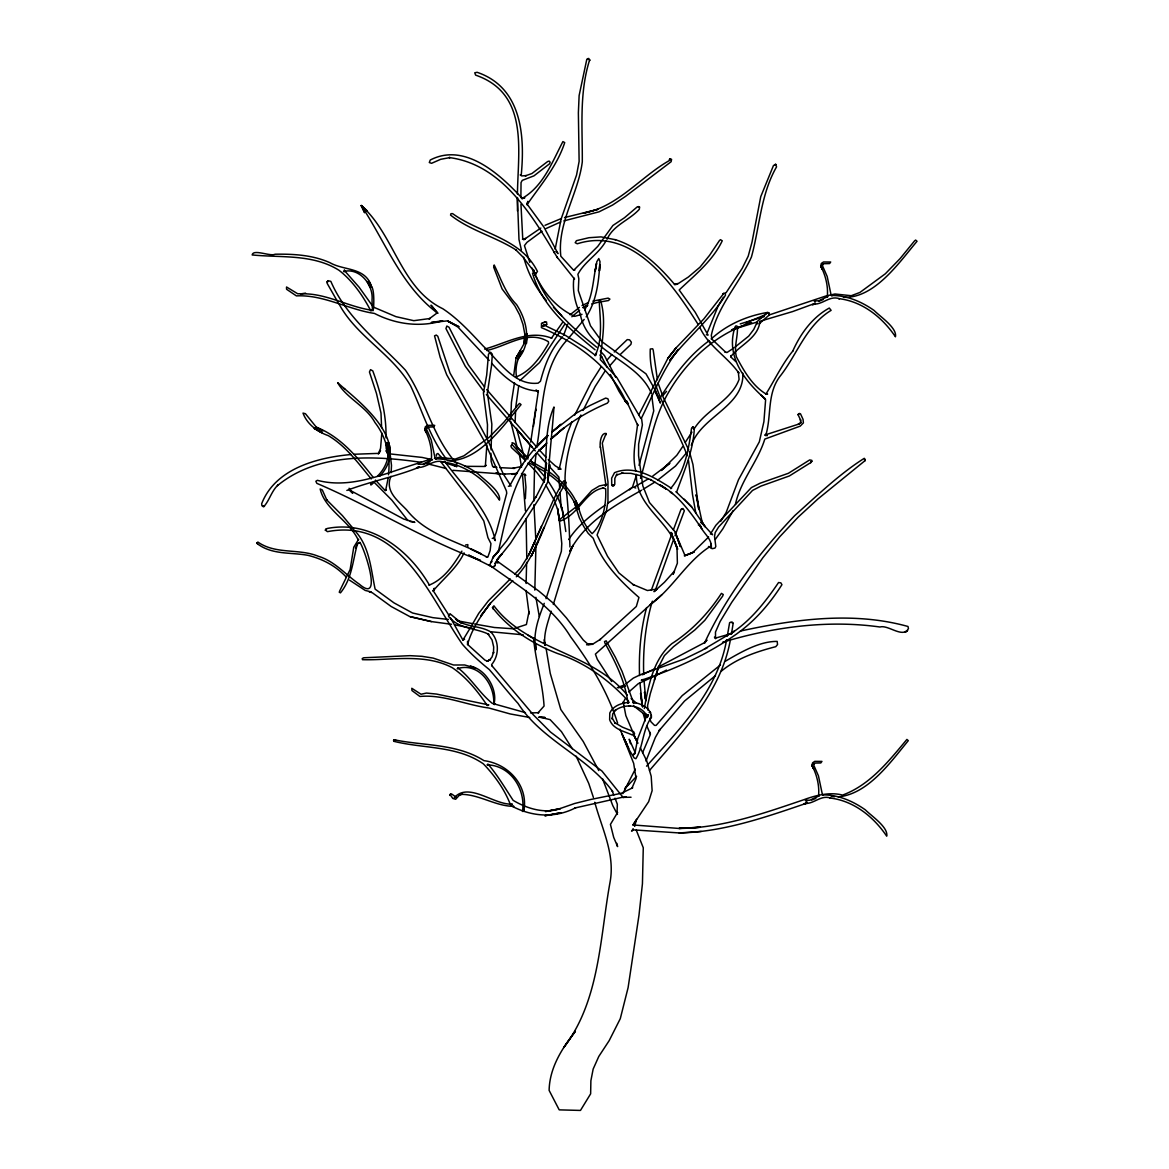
<?xml version="1.0" encoding="UTF-8"?>
<svg xmlns="http://www.w3.org/2000/svg" width="1169" height="1169" viewBox="0 0 1169 1169"><rect width="100%" height="100%" fill="white"/><g stroke="black" fill="none" stroke-linecap="round" stroke-linejoin="round"><path stroke-width="1.5" d="M626.759 744.083L624.275 739.495L628.732 749.124L634.197 757.98L635.863 758.725C643.359 746.713 642.439 729.661 651.352 717.547C651.82 708.458 640.729 703.227 633.043 702.364L633.788 703.563L622.098 671.488L615.362 657.256L606.156 640.817L604.505 641.576L604.957 643.125C615.405 661.888 625.386 681.79 627.972 703.329M535.972 643.841L535.957 649.803C532.509 633.817 538.558 618.021 544.243 603.321M651.352 717.547L651.352 715.077M520.892 197.649L521.038 182.598L522.251 180.377L533.955 175.847L549.62 163.733L550.146 162.184L549.138 161.088L547.618 161.556L531.91 173.538L525.261 175.876L526.255 175.598L521.666 175.92L520.19 174.941M517.429 194.025C518.028 149.866 529.06 93.608 475.622 75.123L474.76 72.785L477.142 72.303C522.002 87.617 524.954 136.13 521.228 175.16M526.108 583.477L526.634 562.421M487.254 438.243L487.488 424.727L483.425 392.959L486.684 375.132L488.496 354.163L490.644 352.264L492.354 354.295L491.506 365.824L487.371 392.784L491.842 424.128L491.082 449.846M534.817 590.126L535.972 543.877M648.459 714.902L647.29 715.574L647.188 717.474L647.451 714.668M495.598 563.531L495.641 562.318L495.028 564.159L497.556 558.884L501.954 553.711L496.767 560.404L510.444 543.322L539.45 498.052L547.954 481.599L549.737 464.634L547.852 480.707C555.012 491.769 562.157 503.43 563.59 516.8M617.027 813.741L617.334 804.243L614.996 798.149M510.721 419.598L511.423 402.355L514.492 382.76M515.631 410.436L515.091 422.462L515.003 421.702M515.777 407.002L518.729 385.741M513.761 375.074L516.099 357.919L520.453 350.656L516.099 357.919M534.54 467.585L533.853 501.165M391.133 472.656L391.498 465.364L388.707 442.452M525.363 498.622L525.948 487.181L524.691 473.956L525.816 475.374L521.476 473.474M526.81 558.928L526.094 518.802M388.473 474.76C390.607 456.348 386.588 437.367 375.001 422.593C366.292 406.33 345.936 397.855 337.651 382.658L344.811 389.029M486.874 444.921L485.325 466.446M381.825 433.129L380.553 448.312L378.318 453.981L380.524 450.533L378.756 453.367L354.426 454.244M676.559 492.266C683.763 471.779 693.173 451.322 694.284 428.979L693.173 426.875L691.478 428.541C688.673 449.437 684.771 472.393 670.509 488.598L671.576 488.364C655.21 477.96 634.372 464.356 614.514 472.7L611.65 478.165L611.723 485.369L612.892 485.807L614.777 484.419L614.836 478.384L616.998 474.044L616.443 475.125L622.872 472.919L621.674 473.255L630.851 473.343L641.08 475.812L651.279 479.977L650.475 479.524L666.257 489.095L659.608 484.667C678.064 494.619 690.28 511.92 701.721 528.593L700.216 525.363M390.943 476.294C384.586 491.038 397.708 500.537 406.68 509.918C425.414 533.765 455.574 540.765 481.394 554.004L470.844 548.992M458.146 668.668L458.233 667.791L457.196 668.712C478.399 661.829 494.896 684.186 493.742 703.811L493.859 704.366C498.023 690.558 486.596 669.399 470.289 666.14L475.374 668.083L464.677 664.971L453.601 665.015L433.188 658.103L421.951 656.32L410.056 655.663L363.661 657.782L362.244 658.542L362.463 659.681C389.935 660.587 424.858 652.93 452.403 667.777C466.533 677.362 477.902 691.551 487.239 705.535M534.92 464.093L536.089 453.616M547.852 480.707C549.313 456.1 552.279 431.522 553.974 406.987C543.6 430.543 547.487 457.108 544.213 481.993L546.084 464.005L544.111 481.131L535.84 497.307L536.308 496.504L506.513 540.969L492.617 558.051L499.441 550.044L493.406 556.517L490.03 564.554M388.137 478.267L385.609 490.571L386.091 489.767L385.171 490.542L375.483 480.079M530.697 442.101L538.383 390.899M541.393 526.269L528.826 554.924L554.574 497.424L562.873 481.964L565.051 481.146L565.46 483.645C545.996 513.059 540.546 550.584 516.333 576.785M535.797 410.173L535.943 409.135L533.429 426.437M536.849 446.646C543.278 410.436 540.487 368.936 567.243 339.755M530.083 445.652L527.073 457.707M555.158 249.187L561.047 219.275L576.551 175.029L579.123 161.38L578.377 112.75L579.123 95.551L586.721 59.707L588.796 58.45L589.702 60.569L589.717 59.663C579.108 92.789 582.542 127.626 582.294 161.863C578.29 193.893 557.072 223.425 560.828 256.23L573.292 269.878L574.856 270.156L573.731 270.244L597.724 246.44L612.907 225.485L624.509 217.726L637.222 206.898L639.575 207.132L639.297 209.324C629.287 220.327 613.374 225.018 607.062 239.265M726.621 639.633C718.014 690.499 679.613 729.149 646.545 766.163M727.279 636.155L729.617 622.653L731.326 621.996L733.095 623.691L731.458 634.109M730.464 639.326C721.434 691.537 682.769 731.662 649.511 770.459M498.257 551.9C507.419 513.381 513.454 471.268 545.996 444.015M565.752 481.979L565.401 483.352L565.621 482.505M545.499 324.924L546.712 324.354L546.566 321.986L544.301 322.22M640.51 478.369C649.19 449.86 652.886 419.174 668.142 393.091C686.437 360.958 715.837 333.633 751.609 322.6L731.56 329.848L756.767 322.147M639.019 465.35L653.734 410.903L651.688 395.137M636.374 475.272L632.429 487.341L607.588 503.371M652.346 601.187C645.317 624.874 642.862 649.847 643.71 674.498M646.603 607.588C640.685 629.638 638.742 652.784 639.545 675.55M467.761 546.741L467.834 544.593L465.598 545.002M545.426 321.709L541.525 323.55L541.408 327.612C576.229 342.561 609.897 365.926 625.985 401.508L627.139 401.551L624.977 400.835L618.927 391.177L610.393 374.518M654.319 680.11L658.79 666.257L650.285 693.699L647.582 705.565L647.889 710.094M551.14 611.197C548.115 621.864 543.673 632.853 544.812 644.09M553.317 604.475L566.161 562.406L573.088 545.222L569.771 551.3C584.748 522.485 614.207 505.607 641.591 490.22M655.663 589.293L673.724 539.114M651.279 590.389L672.102 533.225M733.153 510.619L722.88 528.783L715.253 539.464M735.403 504.394C740.562 480.532 757.717 462.033 764.804 439.091L800.181 426.144L803.395 422.886L803.045 419.364L800.487 413.797L799.304 413.446L798.179 414.863L800.721 420.431L800.429 419.583L800.75 423.105L801.116 422.17L798.135 424.362L799.158 423.967L764.687 435.073L767.273 435.672L766.06 434.137L765.695 435.628C771.876 415.346 766.484 392.594 781.14 374.884C797.74 353.038 806.581 325.157 831.115 310.355L829.274 308.046C812.207 317.486 800.517 333.662 792.699 351.241L792.787 351.08C782.222 363.837 773.951 381.43 765.885 394.114L767.624 394.055L766.557 394.304C752.558 386.208 743.864 370.851 736.441 356.91C733.621 346.813 738.238 336.38 737.332 326.326L735.973 325.859L735.023 327.028C725.306 356.004 744.507 380.889 765.286 398.95L761.048 395.093M563.56 335.445L567.725 324.076M622.829 793.663L635.293 769.114M546.04 598.66L561.383 551.227L561.792 543.585L559.235 519.226L557.613 508.559L559.396 520.936L557.891 510.152L554.968 502.086M707.523 332.128L718.014 306.322L723.377 297.277M673.402 529.835L680.782 509.947L682.915 508.471L684.347 510.736L675.024 535.723M572.006 421.702L567.301 433.567L559.352 468.477L558.022 469.061L560.229 468.36L558.724 468.097L561.032 469.237L555.377 465.934L548.276 459.534M638.815 414.849L668.054 358.021L676.383 347.573L703.855 318.903L723.889 293.273L722.983 293.901M543.965 527.365L531.34 556.166L537.959 541.832M645.96 761.077L655.371 737.405L660.017 729.324L659.126 730.581L684.523 701.064L715.457 675.624M642.614 752.631L650.344 734.556L649.672 732.028L650.432 734.117L646.822 725.964M625.006 699.004L623.033 703.285L623.209 701.897L625.839 715.589L636.199 739.86M535.329 540.896L528.709 555.085L520.658 568.017L514.857 574.111M580.891 415.01C571.816 434.985 565.358 456.816 565.022 478.895C568.017 501.443 569.128 524.574 569.961 547.004M583.053 410.436L595.138 386.515L604.87 371.391M346.156 576.989C335.678 565.796 322.629 558.972 307.871 555.319C290.745 552.133 271.968 555.041 257.195 543.6L257.852 542.051C275.986 554.691 298.577 548.246 318.187 556.225C334.655 561.062 345.556 574.71 359.204 584.076C383.359 604.987 364.611 548.992 359.906 542.445L357.319 544.169C352.79 560.623 351.971 578.787 340.457 592.858L339.258 592.23L339.741 590.856L350.13 569.551L353.754 547.238L358.62 539.289L358.298 540.166C349.341 520.497 325.084 510.02 320.16 488.978L322.308 489.972L327.013 500.434L326.531 499.718L342.415 515.631L353.9 529.367M574.768 415.083L591.061 382.716L601.129 366.847M355.493 547.896L357.319 544.169M658.556 667.002L664.387 655.619L673.461 646.705L694.795 630.003L704.805 620.33L722.588 596.234L723.275 594.524L721.419 593.384C708.502 613.214 691.916 630.719 671.854 643.651C653.164 659.316 648.415 685.794 644.309 708.56M710.372 534.087L715.837 525.334L751.389 487.59L760.098 483.221L788.417 473.284L809.693 459.928L811.885 460.381L810.745 462.573L789.396 475.944L760.946 486.099L752.515 490.439L718.614 526.985L715.209 532.523L714.522 536.323L715.808 546.478L714.946 548.1L712.169 548.685L708.458 546.478M470.712 627.198L462.909 640.057L450.679 618.123M586.18 316.857C596.219 301.5 598.718 282.591 599.741 264.632L599.434 270.96L600.004 261.622L598.776 258.554L596.818 261.724L595.196 271.106L596.511 263.566C593.019 278.996 593.18 295.889 584.69 309.741M371.26 482.68L371.362 484.77L375.117 481.307M471.604 625.663L478.691 613.418L488.379 600.851L510.225 578.976M516.377 357.466L524.384 343.087L524.837 334.056L524.326 343.423L524.866 334.334L523.011 324.485L519.679 314.943L514.842 305.898L502.086 288.918L493.669 267.16L494.18 264.983C500.58 277.901 505.607 293.784 516.537 304.524C527.102 320.774 532.085 343.277 517.823 359.102L522.499 350.963C517.166 358.474 514.813 368.337 516.625 377.397L515.997 377.032C530.77 371.216 540.867 356.764 548.612 343.335L548.378 341.684C527.95 329.263 506.82 346.287 486.596 350.51M606.229 434.663L606.024 433.772L602.283 443.109L607.982 481.906L607.953 501.384L606.36 511.204L597.081 535.022L607.544 556.327L618.854 572.883L633.89 585.158L633.028 584.5L647.407 590.506L657.212 589.03L653.997 591.689L664.474 582.25L674.381 571.173L673.154 574.227L677.377 563.18L677.026 548.378L671.006 532.363L677.625 549.313C669.618 520.965 635.746 506.586 636.36 474.366M691.288 445.287C701.473 416.018 744.346 406.491 742.826 373.232M625.985 401.508L626.496 400.675M461.901 551.125C453.879 564.627 444.074 579.239 428.994 585.187M464.078 552.864C456.962 568.178 443.329 578.582 432.968 591.149L434.298 588.241L433.48 591.119L448.911 615.245M685.341 442.262L691.946 432.121M720.659 521.374L726.124 512.577L738.487 479.758L759.324 441.838L763.912 421.629L765.622 399.696L762.203 396.159M632.546 830.048L633.291 828.865L631.567 831.144L633.54 829.873L679.335 832.956M551.315 338.338L562.494 322.556M617.627 812.426L610.423 824.408L613.696 837.384L617.583 846.59L616.837 843.331M726.066 292.761L742.183 268.373L748.218 256.157L751.974 242.275L760.756 196.64L773.483 165.501L775.792 164.449L776.552 166.86C760.61 194.609 759.718 226.874 751.433 256.99C739.217 283.731 717.605 305.883 711.307 335.357L711.936 339.39L711.439 338.732L725.832 352.366L724.897 351.884L726.913 352.57L733.84 347.997M682.638 446.675L676.807 455.267L661.216 470.522L669.852 463.216L652.726 476.075M686.685 452.593L675.521 466.051L657.679 480.181M606.112 240.624C599.083 253.79 584.763 261.242 577.881 274.335L578.83 278.777L578.319 290.628L590.477 325.771L602.064 341.743L646.019 373.875L655.721 390.943L660.383 403.071L655.224 391.644M659.287 399.184C672.789 377.514 687.737 356.37 708.633 341.114M519.796 380.714L539.464 362.609L564.525 324.602M575.323 1031.453C561.865 1048.52 549.532 1067.955 549.123 1090.399L559.206 1109.863L580.467 1110.433L590.637 1093.819L590.886 1080.74L593.151 1069.065L598.791 1056.455L609.181 1040.629L620.286 1018.667L628.104 987.63L638.99 915.166L642.439 883.735L643.271 847.759L636.272 830.18M568.689 539.523C577.851 525.422 591.207 514.915 604.826 505.373M575.411 1031.219L563.677 1047.614C599.785 1000.752 599.872 937.962 610.072 882.04C615.245 854.042 601.83 828.5 594.758 802.255M487.78 764.672L487.02 764.847C510.546 765.271 525.904 789.294 522.485 811.418L523.741 811.301C528.841 785.743 508.383 763.752 483.966 760.654C456.991 743.455 423.529 745.91 394.274 739.787L393.705 741.278C423.543 748.774 457.006 745.515 483.396 763.883C494.75 775.646 505.023 790.039 510.648 805.295L512.358 804.038C494.662 805.675 468.886 781.345 454.303 797.638L456.1 797.185L451.862 794.131L450.109 794.496L452.798 798.456L455.647 799.275L459.87 794.672L459.154 795.285L462.237 794.219L461.302 794.336C479.378 794.423 496.182 806.478 513.878 806.318L512.431 806.42C532.494 816.81 555.377 818.402 575.791 807.677L574.607 808.057L621.937 797.375L631.055 797.229M512.124 444.541L510.868 445.93L511.54 447.654L525.524 460.571M562.45 336.877C550.687 349.093 544.754 365.137 540.473 381.226L538.149 383.154C513.702 385.945 498.973 360.71 483.294 346.141C470.756 332.785 458.175 318.874 442.788 308.733C400.514 288.232 394.581 234.94 361.25 205.525C385.565 242.071 401.318 286.303 437.674 313.204M584.208 319.4L568.339 338.484M628.849 783.478L624.626 788.914L636.637 776.274M693.904 429.257C705.769 409.749 731.063 401.04 739.086 379.399L738.282 371.888L738.881 373.145C727.469 356.735 708.297 346.185 699.851 327.408M379.925 476.09C409.384 443.942 367.387 408.244 344.241 388.473M377.412 476.192C386.822 467.191 390.884 453.616 386.778 442.54L387.947 443.183M708.619 536.98L692.443 552.879L684.289 555.757L694.225 551.914L685.078 555.713L675.273 532.743L680.402 546.595L675.054 531.72L649.482 502.538L642.818 485.88L638.566 455.705L638.625 444.147L642.395 424.917L641.503 417.991C653.047 394.917 662.531 369.93 678.4 349.399L669.837 360.344C687.416 337.856 710.065 319.648 725.438 295.275L725.277 293.141L723.348 293.638M698.375 524.969L699.15 524.063M607.062 360.023L611.811 354.572M663.13 395.268L666.549 391.352M609.575 366.029L616.633 358.006M535.446 274.423L534.613 275.358L537.462 271.486C521.082 238.052 480.401 233.756 452.622 213.635L450.971 213.679L450.547 215.081C470.143 230.614 495.378 236.693 516.318 250.137L515.661 249.684L522.704 256.785L534.058 271.5L533.795 270.171L532.991 271.398L533.985 270.463M628.776 692.048L638.332 683.617L653.544 676.617M547.691 435.657L535.782 447.669L547.983 435.452C531.88 449.597 519.328 467.118 509.64 486.143L508.369 486.246M546.844 443.08L539.289 450.591L545.733 444.22M522.645 464.488L520.337 466.738L512.826 468.331L514.521 468.36L499.85 467.644M614.236 352.001L627.256 339.594L629.58 339.828L631.392 342.225L630.895 344.402L620.359 354.382M661.946 594.568L650.256 604.665C673.139 588.124 686.481 561.368 710.431 546.303M419.087 466.723L418.151 467.615C394.888 476.864 370.149 481.482 346.857 490.439M815.071 303.356L792.626 311.568L760.157 321.212M806.332 802.738L805.397 803.629C764.497 817.584 722.793 832.065 679.131 832.956L701.225 831.466M512.782 580.584L490.556 603.087L481.073 615.581L490.556 603.087C480.941 615.61 471.677 629.229 467.527 644.616L467.629 641.226L467.848 644.66L484.93 660.12L487.429 661.128L490.556 659.448L487.035 661.23L489.606 660.047L492.017 657.007L493.596 652.127L493.435 653.266L493.698 647.012L492.047 639.969L487.926 633.876L488.89 634.372C475.695 627.753 458.263 629.127 448.531 616.268L448.662 614.938L450.825 614.368L461.477 623.121L455.589 618.942L456.494 619.599M571.86 316.77L579.605 310.209M652.185 603.014L595.401 654.114L597.315 659.301L611.665 681.512M570.107 314.753L579.4 307.403M642.877 679.525L641.299 680.241C675.127 669.165 707.771 654.392 736.908 633.759L737.946 632.97C755.744 620.14 770.181 603.131 781.929 584.69L780.877 582.863L778.554 582.527C765.987 601.071 751.974 619.19 733.27 631.991L734.322 631.216L701.926 650.446L684.435 658.936L640.846 674.498L633.335 678.108L625.912 683.865M552.031 431.96L575.718 413.461L589.936 405.526L605.659 398.088L607.895 398.761L608.362 400.134L608.742 401.288L607.339 403.144C586.59 412.029 567.038 423.733 550.614 439.339L564.072 427.752L550.877 439.135M551.885 432.092L561.018 424.259L551.68 432.238M629.463 489.869L632.429 487.341M490.556 562.567L491.988 561.602M806.215 801.335L805.353 800.239L809.898 800.224L819.162 795.87L818.519 796.264C819.644 785.846 816.853 774.726 811.958 765.374L812.601 762.816L814.764 761.355L821.939 761.399L820.828 762.962L815.231 763.065L813.741 764.146L814.062 763.445L813.77 765.198L818.446 775.865L822.304 794.102L823.341 795.168L822.611 794.862C838.1 794.686 852.756 800.999 865.279 809.796C871.577 816.137 888.542 827.316 886.716 836.171C873.696 816.897 853.823 800.765 830.019 798.018L830.677 798.106C820.989 794.613 814.135 803.994 805.017 803.483L806.084 803.454L803.673 804.14L807.501 802.139M628.118 703.154L629.156 702.306C621.616 703.007 613.257 705.623 609.78 713.017L609.648 719.709C613.038 729.383 624.275 731.239 632.473 735.053L634.592 733.811L633.627 731.648L622.449 727.176L614.689 722.676L615.318 723.436L612.147 718L612.264 719.183L612.731 713.864L615.771 709.744L614.879 710.679C624.217 703.387 640.524 704.279 646.589 715.428L648.196 715.443L644.338 714.303L633.656 705.857M711.263 338.952C726.87 324.514 747.166 315.776 767.916 312.371L764.248 315.192L745.384 322.951M815.421 303.443L812.411 304.758L814.822 304.072L813.756 304.101C822.874 304.612 829.727 295.231 839.415 298.723L838.757 298.636C862.561 301.383 882.434 317.515 895.454 336.789C897.281 327.934 880.315 316.755 874.017 310.399C861.495 301.617 846.838 295.304 831.349 295.479L832.08 295.786L831.042 294.72L827.184 276.468L822.508 265.816L822.801 264.062L822.479 264.764L823.97 263.683L829.566 263.58L830.677 262.017L823.502 261.973L821.339 263.434L820.696 265.991C825.592 275.343 828.383 286.463 827.257 296.882L827.9 296.488L818.636 300.842L814.092 300.857L814.954 301.938M806.376 803.074L805.368 803.702L806.683 802.825M720.937 671.474C736.616 658.41 756.285 651.703 775.778 646.676L777.546 644.543L777.18 641.416C759.704 641.153 740.941 652.141 725.715 661.011M720.455 664.971L682.17 695.657L656.101 725.408L654.523 725.379L650.885 721.726L649.716 718.307M734.965 347.135L748.744 336.087L753.757 329.453L756.752 323.039L756.913 324.149L757.366 321.387L766.966 313L769.173 313.394L768.72 315.44L759.134 323.828L759.762 321.723M487.897 705.535L488.803 704.922L436.475 694.065L426.48 693.071L421.03 694.24L411.809 688.293L411.941 690.543L419.905 696.461C443.095 694.254 465.905 704.98 488.876 708.005L510.166 713.938L529.747 717.488M486.246 465.306L484.536 466.46L465.204 466.329M634.738 753.932L633.452 754.779L635.381 751.638L634.942 753.26L637.748 738.545L645.843 717.839L644.835 713.543M542.007 231.243L526.985 242.334L524.428 245.607L529.805 262.44M540.809 228.072L523.639 239.762L525.539 238.476L522.441 239.177M553.785 252.533L554.837 251.846M654.888 482.081L643.111 489.343M648.298 478.881L633.832 487.283L635.731 488.014M419.116 467.059L416.412 468.126L419.423 466.811L417.771 467.468C426.89 467.98 433.743 458.599 443.431 462.091L442.773 462.003C466.577 464.751 486.45 480.883 499.47 500.157C501.296 491.301 484.331 480.123 478.033 473.766C465.51 464.984 450.854 458.672 435.365 458.847L436.095 459.154L435.058 458.087L431.2 439.836L426.524 429.184L426.817 427.43L426.495 428.132L427.986 427.05L433.582 426.948L434.693 425.384L427.518 425.341L425.355 426.802L424.712 429.359C429.607 438.711 432.398 449.831 431.273 460.25L431.916 459.855L422.652 464.21L418.107 464.225M371.157 310.793L372.02 310.253C348.011 306.892 325.084 292.528 300.55 293.916L305.547 293.127M655.283 668.551L642.073 674.82M658.22 667.046L704.951 642.409L706.938 640.027L704.512 643.082C726.46 595.708 758.769 553.302 794.715 515.617C816.561 496.051 840.131 473.416 864.315 458.306L864.724 460.907L817.993 498.9L798.252 517.049L779.65 536.863L762.787 557.818L731.692 602.415L720.148 621.47L715.486 632.034L715.53 638.683L714.449 637.12L715.954 637.982L732.335 633.32M655.166 675.799L666.491 670.1M546.142 228.51L560.725 221.92M583.492 307.403L587.715 305.357M587.481 305.474L582.907 307.681L587.174 305.664M588.255 302.596L582.03 305.591M546.712 324.354L542.723 326.253L544.243 324.441L544.096 325.961L543.614 324.85L565.46 335.401L585.333 347.88L595.693 355.551L594.846 355.566L596.482 353.17L595.372 355.186C603.175 337.87 599.931 318.567 599.229 300.623L600.618 300.594C606.477 319.853 602.006 340.237 600.311 359.57L616.94 377.675L640.89 418.517M462.909 640.057L464.604 639.238M541.525 323.55L542.65 323.024M545.017 225.325L561.368 218.515M705.112 648.853L706.997 648.021M819.118 301.237L823.21 299.556M423.134 464.604L429.958 461.813M811.739 800.064L815.845 798.383M359.906 542.445L358.109 543.132L358.898 542.84M618.313 687.27L624.67 684.829M429.9 459.373L416.559 463.728C384.674 473.533 351.124 489.256 317.398 480.327L315.864 481.263L316.857 483.367C372.268 506.995 423.616 539.537 480.444 560.477L468.594 555.1L493.099 567.374L489.037 565.095M764.278 316.58L740.211 323.93M769.173 314.958L825.884 296.005L834.958 293.989L851.251 295.713L859.902 292.455L885.298 273.809L900.028 258.67L914.523 240.931L915.634 240.054L917.037 241.267C899.093 262.572 874.544 298.636 843.448 297.321M563.853 220.883L599.01 211.837L612.629 205.013L625.415 196.45L671.123 161.717L671.576 159.335C641.927 175.116 618.489 206.942 583.214 213.226L597.87 209.368L564.51 217.551M484.624 349.093C506.981 342.97 528.344 329.22 551.812 338.206M722.515 642.278C773.089 627.052 827.389 619.599 879.95 627.008C888.221 624.451 903.009 638.873 908.445 628.586L908.006 626.482C853.282 611.241 795.008 619.175 740.43 631.041M582.016 314.3L574.71 316.346C558.943 309.23 546.624 296.122 538.456 281.057M592.961 301.076L608.114 298.124L609.911 299.103L608.494 300.55L599.975 301.967M591.675 303.911L598.28 302.245M492.251 538.398L494.18 537.915L496.372 531.91L506.747 493.216L506.411 490.98L484.755 441.838L446.69 374.738L440.187 357.378L434.547 335.839L436.271 335.065L437.791 336.263L450.007 373.057L478.15 422.287L487.751 440.26L503.415 474.205L511.116 486.114M626.263 796.805L623.179 797.521L601.991 771.087L550.497 732.042L533.371 714.873L492.251 666.111M517.049 473.518L503.123 474.132M618.591 687.693L625.532 686.101L617.29 687.679M434.43 458.365L438.974 457.357L455.252 459.081L463.918 455.822L489.314 437.177L504.044 422.038L518.539 404.299L519.65 403.422L521.053 404.635C503.108 425.94 478.545 462.003 447.464 460.688M516.917 473.387L511.92 474.38L516.786 473.46M442.642 320.774C419.569 327.51 395.765 324.339 374.445 313.424C348.274 309.551 323.36 294.471 296.4 295.889L286.551 289.24L286.522 286.975L297.715 293.77L301.441 293.77M441.254 320.92L431.303 322.512L447.011 320.92L459.037 326.779L447.829 320.964M586.575 644.791L592.961 644.002L600.501 639.268L599.609 639.94L636.331 606.477L638.961 597.447C619.921 580.745 602.123 562.727 593.238 538.281L588.168 533.327L583.696 526.371L579.327 517.765L574.271 502.027L576.901 509.523M350.89 454.536C316.974 457.62 275.27 468.637 261.651 503.766L261.929 505.797L263.858 506.557C269.615 500.288 271.632 490.556 278.441 484.624L277.418 485.632C317.398 452.885 373.145 455.267 421.454 462.383M588.095 644.674L592.639 644.294L587.759 644.046L583.229 639.954L566.454 617.948L553.361 603.233L538.851 591.09L497.205 561.164L497.979 563.078L497.03 560.492M386.778 443.329L388.225 443.226M530.536 712.944L538.821 712.666L537.988 712.856L544.067 706.061C542.635 683.032 535.563 660.763 533.488 637.704M485.997 556.795L487.97 556.751L490.147 550.584L490.936 543.585L487.926 537.638L483.805 520.965L472.597 503.196L440.684 461.609M706.295 334.743L707.45 334.729M452.871 470.318L504.862 474.219M838.217 796.878C868.158 794.102 890.486 762.261 908.298 740.649L906.896 739.436C888.805 761.077 869.897 785.1 842.513 795.095C830.399 791.822 816.196 795.11 803.804 799.742C763.342 813.434 722.179 828.105 678.926 828.441L700.363 827.257L678.751 828.426L634.183 825.036L634.709 826.293L636.535 819.279L632.882 825.241L648.649 801.686L652.127 790.653L651.191 776.26L646.676 760.727L640.291 747.853M538.588 717.24L545.236 717.591M544.827 717.459L539.435 717.05L550.131 719.651L561.441 731.648L572.269 748.715M523.274 634.825L490.775 631.742M493.099 466.928L496.913 467.322M831.217 796.337L834.71 796.703M500.303 473.723L495.744 473.226L500.171 473.766M448.414 619.453L432.866 617.656L412.54 612.994L393.982 602.868L375.117 589.118C370.938 569.551 369.784 546.683 354.908 530.741M410.319 616.633L431.39 621.587L451.482 624.29M474.424 623.998L494.414 627.505L513.308 628.776L526.401 624.538L529.031 611.562L529.133 613.944L526.035 590.506M410.231 521.549L414.849 522.368L403.758 519.08L348.757 489.621M457.137 620.724L472.7 623.662M614.879 239.616L615.566 239.747C639.779 247.521 658.658 265.553 674.732 284.564L677.669 284.184L674.44 284.462L678.678 283.293L688.366 277.024L699.968 267.204L709.627 255.237L719.359 240.668L720.44 239.674L722.252 240.785C712.652 261.052 694.839 275.007 679.174 290L695.19 312.24L708.078 335.123M615.566 239.747L601.041 236.883L588.971 237.716L576.434 240.682L575.192 242.699L577.296 243.78C632.794 226.085 672.745 284.14 698.214 324.529M454.902 624.86L474.029 628.674M556.225 251.525L558.022 253.644L543.95 227.151L527.058 204.078L527.877 201.316L526.971 204.765C540.619 185.038 557.087 166.159 564.715 142.589L562.903 141.595C552.163 162.082 543.059 186.792 521.739 198.613L524.837 197.824L522.324 198.555C500.215 174.429 464.897 141.99 430.265 160.021L429.301 162.535L431.566 163.309L440.698 159.305L450.123 157.552L449.013 157.537C502.188 164.274 532.494 215.914 557.379 257.691L556.736 256.698L574.563 279.113L573.862 278.003C572.357 290.263 574.827 302.537 580.204 313.891C587.642 353.52 636.74 359.029 651.454 393.383M432.472 459.709L422.141 457.43L387.64 453.645L386.106 450.591L388.093 454.259L386.194 448.341L386.091 443.109M525.48 712.652L492.324 703.387C479.67 693.261 471.195 678.268 458.248 668.113M426.466 463.552L446.324 468.55M431.39 621.587L409.998 616.691L391.191 606.506L372.312 592.756L369.112 591.748L371.099 591.879L365.225 590.433L349.516 580.131M446.105 463.172L456.874 466.636L454.566 465.832M644.338 714.303L648.298 715.749L644.514 713.967M471.867 549.474L487.546 557.292M547.004 470.376L530.594 461.127M545.996 472.305L529.031 462.676M447.698 321.007L457.985 327.086L489.197 360.461M528.169 635.308L534.101 638.932M494.516 467.293L492.47 466.036L491.126 461.214L490.892 453.236M491.667 566.658C520.278 587.233 551.812 605.849 570.574 636.769C590.111 663.203 607.705 691.61 617.612 723.143M711.366 533.897L712.608 534.759L704.586 525.992L701.605 521.053L702.817 523.668M455.589 618.942C465.452 627.621 479.889 625.254 490.761 631.932C499.397 640.7 499.397 655.444 491.564 664.693L492.31 666.476M548.451 471.428C561.588 480.664 574.111 492.807 578.801 508.573C581.431 517.648 585.435 526.868 592.113 533.663C602.766 523.844 606.55 504.204 605.644 488.832L602.883 487.941L603.657 487.97C585.801 490.483 578.976 514.462 560.521 520.906L559.659 519.737L560.667 518.715L579.503 504.263L591.821 490.498L599.346 485.953L606.682 484.404L605.264 486.129L605.863 484.828L600.384 446.85M547.413 473.357C558.402 480.766 567.842 490.585 574.33 502.173M644.324 713.879L647.684 716.889L646.939 714.683L647.202 716.509M671.327 492.704L670.217 491.842L672.423 493.581M702.16 523.259L700.742 522.163L702.73 524.326M538.295 392.053L535.855 390.125L538.018 391.06C518.641 390.125 503.751 377.002 491.564 363.106M373.393 307.096L395.955 316.653L413.811 320.686L430.25 318.465L429.023 318.962L437.206 312.897L431.025 305.167L437.834 313.102M596.701 347.222C571.13 326.94 545.499 304.335 534.759 272.523L532.523 273.181C541.919 306.336 569.449 328.884 595.094 349.823M624.977 400.835L628.352 403.641L624.918 400.558L628.557 405.497L637.865 425.618L637.573 424.303C635.936 439.661 631.742 455.399 635.79 471.107M350.086 490.98L352.746 493.289L349.078 488.262M516.143 446.704L528.037 457.795M627.212 695.029C591.821 651.834 527.803 650.782 493.932 605.82L492.456 607.5C508.939 629.097 532.523 643.71 557.598 653.529C585.362 662.779 608.83 679.89 628.498 701.225M631.114 698.477L636.316 703.066M675.901 491.652L691.683 506.966L705.287 526.854L703.431 524.983M553.492 307.374L561.646 315.674M735.871 361.63L731.136 357.276L730.99 355.61L730.654 356.75C739.845 345.162 757.76 338.279 759.865 322.118M525.056 459.344L512.373 444.848L512.08 442.686L514.097 443.402L527.935 459.052M530.478 460.323L545.748 477.77M546.785 463.815L537.579 453.514M549.094 466.212L558.899 477.127L559.776 489.124M684.23 499.192L691.683 506.966M527.95 463.099L536.454 471.955L544.009 481.993M344.884 271.076L359.102 287.194L372.575 306.015M600.325 351.124L604.534 355.654L615.727 377.309M599.916 355.04L602.327 357.656L601.757 356.998L607.135 367.198M536.732 447.099L486.728 389.569M539.041 449.627L545.952 457.211M532.1 446.938L486.377 394.537M535.285 450.869L517.005 429.578L531.837 446.923M373.247 477.405C357.48 457.24 340.515 436.563 315.981 427.05L322.936 430.879L316.521 427.416L305.445 413.724L303.019 413.11C307.038 424.113 317.383 431.829 328.27 435.628C346.126 446.105 358.255 463.348 371.274 478.939M373.525 481.628L391.907 500.23L407.952 520.614M487.882 764C497.599 775.193 505.023 788.052 513.162 800.37C526.912 808.568 544.608 814.077 560.375 808.612L545.441 811.534L559.177 808.875L574.578 803.512L590.754 799.479L621.236 793.313L632.721 787.789L631.888 788.271L636.068 778.583L633.671 763.372L621.762 733.416L628.717 748.511L619.906 729.281M484.521 386.881L468.258 364.772L449.057 327.291L446.865 326.034L445.944 328.547L465.218 366.175L484.112 391.761M442.583 458.657L437.893 453.499L436.417 454.288L436.417 456.158M444.717 461.375C463.026 486.815 488.379 508.983 495.276 540.633L494.209 539.07M546.332 300.535C535.782 287.925 527.833 273.151 523.712 257.224M456.977 463.888C432.15 437.031 425.911 399.608 405.424 370.149C378.917 341.918 346.579 318.085 330.842 281.364L328.051 280.692L327.101 283.249L338.031 302.479M531.837 267.949L533.4 270.127M429.476 585.172C408.726 549.43 370.631 519.971 327.159 528.49L325.435 530.141L327.437 531.647C400.602 517.677 429.359 596.57 462.456 644.338C470.552 653.588 479.787 661.873 489.343 669.603C498.988 680.738 508.077 692.457 518.028 703.402C541.948 740.751 586.999 756.124 612.673 791.501L612.088 790.536L613.827 795.11M339.039 303.998C356.589 336.657 392.448 353.944 410.64 385.945C422.199 410.377 429.593 436.899 446.134 458.73M634.796 751.623L629.2 739.203L630.486 743.718M545.85 485.091L554.384 500.464M536.03 276.848L537.652 279.654M655.327 391.513L659.448 398.98M617.451 814.413L612.79 805.646L602.532 778.729M576.127 756.138L588.738 783.405L593.414 797.492M633.364 734.278L637.967 743.25M370.734 310.749C362.989 295.786 352.541 280.765 338.995 270.273C312.839 253.848 281.305 257.852 252.153 254.944C253.176 248.661 270.492 256.829 275.153 254.214C293.726 253.907 312.854 255.003 330.038 262.747C344.11 270.872 365.678 266.883 371.581 286.726C375.98 291.139 372.575 328.913 372.049 299.819C373.51 284.447 359.073 267.204 343.525 271.588L344.621 270.755L344.636 271.617L344.431 269.82M368.863 281.334L371.742 287.048M367.183 281.495L370.149 287.355M633.335 734.249L636.257 740.094M598.776 770.561L583.214 741.467L560.784 709.495L550.219 673.286L546.055 648.196M688.673 449.758L663.364 397.606L658.059 383.081M699.924 524.998C702.701 533.196 712.228 538.266 711.322 547.954L711.088 543.6L711.161 546.215M578.86 508.983L576.039 500.916M521.374 249.801L518.992 239.572L517.385 197.532L517.472 210.99M517.516 448.691L510.648 421.322M643.286 713.923L645.303 720.805M545.222 645.317L544.389 642.453L544.959 645.449M689.33 451.351L692.954 464.517L698.799 509.509L696.139 494.648L702.262 522.675M687.24 455.749C674.469 420.358 648.357 388.605 650.271 349.02L652.667 348.771L653.223 350.145L657.416 379.677M688.526 460.586L692.545 494.838L695.847 513.249M516.537 428.307L525.202 460.586M539.289 616.458L535.899 597.315M565.811 531.515L563.896 518.393M562.026 508.851L561.719 507.244L564.086 520.132M519.504 455.062L521.564 467.249M544.14 639.794L544.973 644.85M645.829 700.889L643.973 679.773M642.497 706.748L639.925 682.696M642.512 706.763L640.568 693.407L642.146 705.375M645.405 698.697L644.514 692.063L645.522 699.325M606.112 434.21L606.039 433.421C600.778 432.545 599.419 443.986 600.442 447.727M522.441 473.956L525.392 510.678M646.501 714.244L646.589 715.428M561.222 508.12L560.024 492.558M522.762 239.309L520.965 204.327M389.832 449.963L389.598 445.594M381.605 427.664L380.992 413.066L376.447 393.354L369.448 371.99L370.529 369.638L372.794 370.909C380.641 392.419 386.603 414.805 385.989 437.893M535.767 538.748L533.926 504.584M370.748 483.571L370.705 484.624L370.748 483.571M526.927 333.633L526.386 343.467L526.927 333.633M864.885 459.285L864.724 460.907L864.885 459.285M257.136 542.635L257.297 543.483L257.136 542.635M523.917 809.883L523.697 811.067L523.917 809.883M450.036 794.525L449.89 795.402L450.898 794.058L450.036 794.525M327.115 281.89L328.051 280.692L327.115 281.89M495.028 703.87L494.487 704.615L494.998 703.986M798.544 413.958L798.179 414.863L798.632 413.841M495.159 565.431L493.391 566.95L495.159 565.431M326.019 529.148L325.435 530.141L326.019 529.148M811.754 461.331L810.745 462.573L811.754 461.331M675.901 348.128L667.631 358.635L676.383 347.573L675.901 348.128M394.158 739.758L393.485 740.43L395.56 739.758L394.158 739.758M533.649 272.319L535.65 273.59L533.649 272.319M907.509 630.5L905.303 632.224L907.509 630.5M692.428 427.284L694.079 427.869L692.428 427.284M563.896 481.146L565.051 481.146L563.896 481.146M669.954 159.174L669.267 159.481L670.699 159.042L669.954 159.174M682.243 508.69L681.439 508.997L682.243 508.69M613.93 485.559L612.118 485.442L613.93 485.559M588.197 58.596L587.423 58.845L588.197 58.596M560.813 812.762L545.032 815.728L560.813 812.762M774.974 164.595L775.792 164.449L774.974 164.595M450.27 614.324L449.437 614.412L450.27 614.324M264.413 506.309L262.893 506.469L264.413 506.309M630.003 705.886L628.674 705.93L629.974 705.93M650.505 712.505L649.35 712.345L650.505 712.505M639.428 207.059L638.362 206.592L639.428 207.059M769.304 313.409L768.238 312.868L769.392 314.49L769.304 313.409M321.607 432.53L314.359 428.453L321.607 432.53M364.786 208.637L361.25 205.525L364.582 212.583L361.25 205.525L366.993 210.756L364.786 208.637M710.942 343.642L708.589 340.471L710.942 343.642M493.172 608.786L492.602 607.617L493.172 608.786M732.875 623.179L732.349 622.39L732.875 623.179M822.275 269.206L820.696 265.991L822.275 269.206M813.536 768.588L811.958 765.374L813.536 768.588M426.29 432.574L424.712 429.359L426.29 432.574"/></g></svg>
